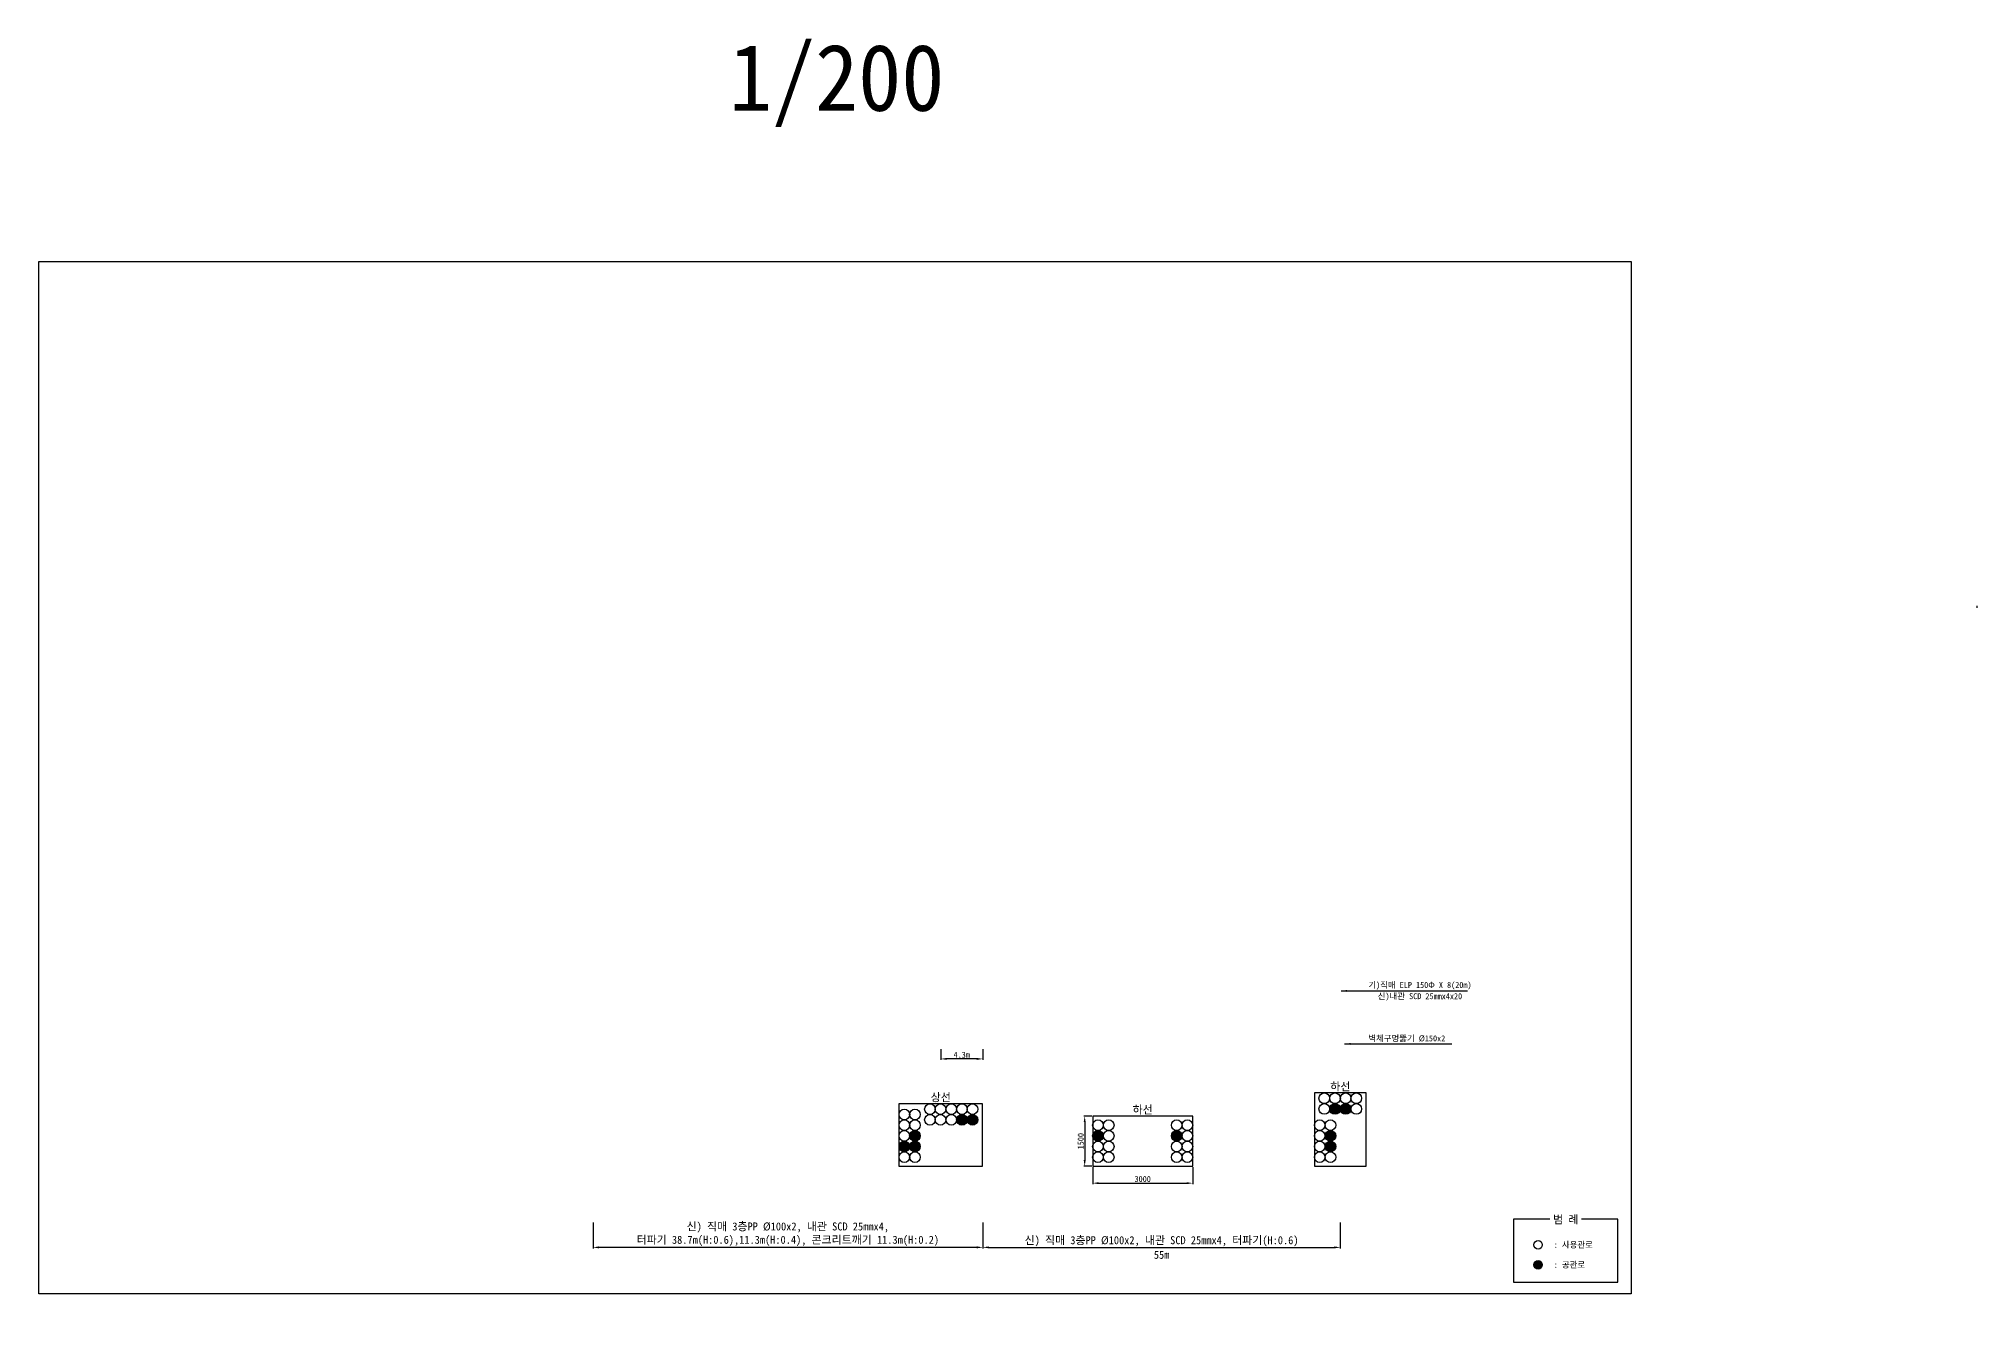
# Model space of a CAD drawing. Extents: x 12844 to 13371, y 104557 to 104695.
# Drawn here: x 12844.1 to 13037.9, y 104564 to 104690.7 of the extents above; entities that cross this region are included whole.
import ezdxf
from ezdxf.enums import TextEntityAlignment as Align

# ---------------------------------------------------------------- set-up
doc = ezdxf.new("R2010")
doc.units = 0
doc.header["$MEASUREMENT"] = 0
doc.layers.get('DEFPOINTS').update_dxf_attribs({"linetype": 'CONTINUOUS'})
doc.layers.add('TX-PAPR', color=2, linetype='CONTINUOUS', plot=False)
for name, color, linetype in [('TZ-BASE', 253, 'CONTINUOUS'), ('TZ-DIMS', 1, 'CONTINUOUS'), ('TZ-LEAL', 1, 'CONTINUOUS'), ('TZ-LEAT', 3, 'CONTINUOUS'), ('TZ-LINE', 7, 'CONTINUOUS'), ('TZ-TEX2', 3, 'CONTINUOUS'), ('TZ-TEXT', 6, 'CONTINUOUS')]:
    doc.layers.add(name, color=color, linetype=linetype)
doc.styles.get("Standard").update_dxf_attribs({"font": 'GulimChe.ttf'})
doc.dimstyles.new('D200', dxfattribs={"dimscale": 0.2, "dimtxt": 3, "dimasz": 3, "dimexe": 0.5, "dimexo": 0.5, "dimgap": 0.5, "dimtad": 1, "dimdec": 0, "dimzin": 1, "dimdsep": 46, "dimlunit": 6, "dimtxsty": 'Standard', "dimcen": 1, "dimclrd": 1, "dimclre": 1, "dimclrt": 3, "dimadec": 0, "dimazin": 0, "dimtfac": 1, "dimtdec": 0, "dimtix": 1, "dimtmove": 2, "dimatfit": 3, "dimfxl": 0, "dimtvp": 2, "dimlwd": -1, "dimlwe": -1, "dimarcsym": 0})

# ---------------------------------------------------------------- blocks, each defined once
blk = doc.blocks.new('*D4')
at = {"layer": 'DEFPOINTS', "color": 0, "ltscale": 2}
for p in [(12949.43, 104583.03), (12948.63, 104578.03), (12949.43, 104578.03)]:
    blk.add_point(p, dxfattribs=at)
at = {"layer": 'TZ-DIMS', "color": 1, "ltscale": 2}
for p, q in [((12949.33, 104583.03), (12948.53, 104583.03)), ((12948.63, 104582.43), (12948.63, 104578.63)), ((12949.33, 104578.03), (12948.53, 104578.03))]:
    blk.add_line(p, q, dxfattribs=at)
for points in [[(12948.53, 104582.43), (12948.73, 104582.43), (12948.63, 104583.03)], [(12948.53, 104578.63), (12948.73, 104578.63), (12948.63, 104578.03)]]:
    blk.add_solid(points, dxfattribs=at)
at = {"layer": 'TZ-DIMS', "color": 3, "ltscale": 2, "insert": (12948.23, 104580.53), "char_height": 0.6, "attachment_point": 5, "rotation": 90}
blk.add_mtext('1500', dxfattribs=at)
blk = doc.blocks.new('*D5')
at = {"layer": 'DEFPOINTS', "color": 0, "ltscale": 2}
for p in [(12949.43, 104578.03), (12959.43, 104578.03), (12959.43, 104576.33)]:
    blk.add_point(p, dxfattribs=at)
at = {"layer": 'TZ-DIMS', "color": 1, "ltscale": 2}
for p, q in [((12949.43, 104577.93), (12949.43, 104576.23)), ((12959.43, 104577.93), (12959.43, 104576.23)), ((12950.03, 104576.33), (12958.83, 104576.33))]:
    blk.add_line(p, q, dxfattribs=at)
for points in [[(12950.03, 104576.43), (12950.03, 104576.23), (12949.43, 104576.33)], [(12958.83, 104576.43), (12958.83, 104576.23), (12959.43, 104576.33)]]:
    blk.add_solid(points, dxfattribs=at)
at = {"layer": 'TZ-DIMS', "color": 3, "ltscale": 2, "insert": (12954.43, 104576.74), "char_height": 0.6, "attachment_point": 5}
blk.add_mtext('3000', dxfattribs=at)
blk = doc.blocks.new('*D6')
at = {"layer": 'DEFPOINTS', "color": 0, "ltscale": 2}
for p in [(12934.24, 104589.82), (12934.24, 104588.75), (12938.44, 104589.82)]:
    blk.add_point(p, dxfattribs=at)
at = {"layer": 'TZ-DIMS', "color": 1, "ltscale": 2}
for p, q in [((12934.24, 104589.72), (12934.24, 104588.65)), ((12937.84, 104588.75), (12934.84, 104588.75)), ((12938.44, 104589.72), (12938.44, 104588.65))]:
    blk.add_line(p, q, dxfattribs=at)
for points in [[(12934.84, 104588.85), (12934.84, 104588.65), (12934.24, 104588.75)], [(12937.84, 104588.85), (12937.84, 104588.65), (12938.44, 104588.75)]]:
    blk.add_solid(points, dxfattribs=at)
at = {"layer": 'TZ-DIMS', "color": 3, "ltscale": 2, "insert": (12936.34, 104589.16), "char_height": 0.6, "width": 0.3945, "attachment_point": 5}
blk.add_mtext('4.3m', dxfattribs=at)
blk = doc.blocks.new('*D7')
at = {"layer": 'DEFPOINTS', "color": 0, "ltscale": 2}
for p in [(12938.44, 104572.5), (12974.19, 104572.5), (12974.19, 104569.91)]:
    blk.add_point(p, dxfattribs=at)
at = {"layer": 'TZ-TEXT', "color": 1, "ltscale": 2}
for p, q in [((12938.44, 104572.4), (12938.44, 104569.81)), ((12974.19, 104572.4), (12974.19, 104569.81)), ((12939.04, 104569.91), (12973.59, 104569.91))]:
    blk.add_line(p, q, dxfattribs=at)
for points in [[(12939.04, 104570.01), (12939.04, 104569.81), (12938.44, 104569.91)], [(12973.59, 104570.01), (12973.59, 104569.81), (12974.19, 104569.91)]]:
    blk.add_solid(points, dxfattribs=at)
at = {"layer": 'TZ-TEXT', "color": 3, "ltscale": 2, "insert": (12956.32, 104570.52), "char_height": 0.8, "attachment_point": 5}
blk.add_mtext('{\\C6;신) 직매 3층PP Ø100x2, 내관 SCD 25mmx4, 터파기(H:0.6)}', dxfattribs=at)
blk = doc.blocks.new('*D8')
at = {"layer": 'DEFPOINTS', "color": 0, "ltscale": 2}
for p in [(12899.47, 104572.5), (12938.44, 104572.5), (12899.47, 104569.91)]:
    blk.add_point(p, dxfattribs=at)
at = {"layer": 'TZ-TEXT', "color": 1, "ltscale": 2}
for p, q in [((12899.47, 104572.4), (12899.47, 104569.81)), ((12938.44, 104572.4), (12938.44, 104569.81)), ((12937.84, 104569.91), (12900.07, 104569.91))]:
    blk.add_line(p, q, dxfattribs=at)
for points in [[(12900.07, 104570.01), (12900.07, 104569.81), (12899.47, 104569.91)], [(12937.84, 104570.01), (12937.84, 104569.81), (12938.44, 104569.91)]]:
    blk.add_solid(points, dxfattribs=at)
at = {"layer": 'TZ-TEXT', "color": 3, "ltscale": 2, "insert": (12918.95, 104571.23), "char_height": 0.8, "attachment_point": 5}
blk.add_mtext('{\\C6;신) 직매 3층PP Ø100x2, 내관 SCD 25mmx4,\\P터파기 38.7m(H:0.6),11.3m(H:0.4), 콘크리트깨기 11.3m(H:0.2)}', dxfattribs=at)

msp = doc.modelspace()

# ---------------------------------------------------------------- hatches: boundary and pattern name
at = {"layer": 'TZ-LINE', "ltscale": 2}
h = msp.add_hatch(color=256, dxfattribs=at)
h.dxf.hatch_style = 1
h.paths.add_polyline_path([(12973.12, 104583.75, 1), (12974.19, 104583.75, 1)])
h = msp.add_hatch(color=256, dxfattribs=at)
h.dxf.hatch_style = 1
h.paths.add_polyline_path([(12974.19, 104583.75, 1), (12975.26, 104583.75, 1)])
h = msp.add_hatch(color=256, dxfattribs=at)
h.dxf.hatch_style = 1
h.paths.add_polyline_path([(12935.82, 104582.66, 1), (12936.89, 104582.66, 1)])
h = msp.add_hatch(color=256, dxfattribs=at)
h.dxf.hatch_style = 1
h.paths.add_polyline_path([(12936.89, 104582.66, 1), (12937.96, 104582.66, 1)])
h = msp.add_hatch(color=256, dxfattribs=at)
h.dxf.hatch_style = 1
h.paths.add_polyline_path([(12930.06, 104579.99, 1), (12931.13, 104579.99, 1)])
h = msp.add_hatch(color=256, dxfattribs=at)
h.dxf.hatch_style = 1
h.paths.add_polyline_path([(12931.13, 104581.06, 1), (12932.2, 104581.06, 1)])
h = msp.add_hatch(color=256, dxfattribs=at)
h.dxf.hatch_style = 1
h.paths.add_polyline_path([(12931.13, 104579.99, 1), (12932.2, 104579.99, 1)])
h = msp.add_hatch(color=256, dxfattribs=at)
h.dxf.hatch_style = 1
h.paths.add_polyline_path([(12949.43, 104581.06, 1), (12950.5, 104581.06, 1)])
h = msp.add_hatch(color=256, dxfattribs=at)
h.dxf.hatch_style = 1
h.paths.add_polyline_path([(12957.3, 104581.06, 1), (12958.36, 104581.06, 1)])
h = msp.add_hatch(color=256, dxfattribs=at)
h.dxf.hatch_style = 1
h.paths.add_polyline_path([(12972.66, 104581.06, 1), (12973.73, 104581.06, 1)])
h = msp.add_hatch(color=256, dxfattribs=at)
h.dxf.hatch_style = 1
h.paths.add_polyline_path([(12972.66, 104579.99, 1), (12973.73, 104579.99, 1)])
h = msp.add_hatch(color=256, dxfattribs=at)
h.dxf.hatch_style = 1
h.paths.add_polyline_path([(12993.53, 104568.17, 1), (12994.38, 104568.17, 1)])

# ---------------------------------------------------------------- linework, layer by layer
at = {"layer": 'TX-PAPR'}
msp.add_lwpolyline([(12844.06, 104668.47), (13003.26, 104668.47), (13003.26, 104565.27), (12844.06, 104565.27)], close=True, dxfattribs=at)
at = {"layer": 'TZ-BASE'}
msp.add_line((13037.87, 104633.85), (13037.86, 104634.04), dxfattribs=at)
at = {"layer": 'TZ-LINE', "ltscale": 2, "elevation": 0.31}
for points in [[(12930.06, 104578.03), (12938.42, 104578.03), (12938.42, 104584.26), (12930.06, 104584.26)], [(12971.6, 104578.03), (12976.78, 104578.03), (12976.78, 104585.35), (12971.6, 104585.35)], [(12949.43, 104578.03), (12959.43, 104578.03), (12959.43, 104583.03), (12949.43, 104583.03)]]:
    msp.add_lwpolyline(points, close=True, dxfattribs=at)
msp.add_lwpolyline([(12995.14, 104572.72), (12991.52, 104572.72), (12991.52, 104566.44), (13001.93, 104566.44), (13001.93, 104572.72), (12998.31, 104572.72)], dxfattribs=at)
at = {"layer": 'TZ-LINE', "ltscale": 2}
for centre, radius in [((12933.16, 104583.73, 0.31), 0.533), ((12934.22, 104583.73, 0.31), 0.533), ((12935.29, 104583.73, 0.31), 0.533), ((12936.36, 104583.73, 0.31), 0.533), ((12937.42, 104583.73, 0.31), 0.533), ((12972.59, 104584.81, 0.31), 0.533), ((12972.59, 104583.75, 0.31), 0.533), ((12973.66, 104584.81, 0.31), 0.533), ((12973.66, 104583.75, 0.31), 0.533), ((12974.72, 104584.81, 0.31), 0.533), ((12974.72, 104583.75, 0.31), 0.533), ((12975.79, 104584.81, 0.31), 0.533), ((12975.79, 104583.75, 0.31), 0.533), ((12930.6, 104583.19, 0.31), 0.533), ((12930.6, 104582.13, 0.31), 0.533), ((12931.66, 104583.19, 0.31), 0.533), ((12931.66, 104582.13, 0.31), 0.533), ((12933.16, 104582.66, 0.31), 0.533), ((12934.22, 104582.66, 0.31), 0.533), ((12935.29, 104582.66, 0.31), 0.533), ((12936.36, 104582.66, 0.31), 0.533), ((12937.42, 104582.66, 0.31), 0.533), ((12949.96, 104582.13, 0.31), 0.533), ((12951.03, 104582.13, 0.31), 0.533), ((12957.83, 104582.13, 0.31), 0.533), ((12958.9, 104582.13, 0.31), 0.533), ((12972.13, 104582.13, 0.31), 0.533), ((12973.2, 104582.13, 0.31), 0.533), ((12930.6, 104581.06, 0.31), 0.533), ((12930.6, 104579.99, 0.31), 0.533), ((12931.66, 104581.06, 0.31), 0.533), ((12931.66, 104579.99, 0.31), 0.533), ((12949.96, 104581.06, 0.31), 0.533), ((12949.96, 104579.99, 0.31), 0.533), ((12951.03, 104581.06, 0.31), 0.533), ((12951.03, 104579.99, 0.31), 0.533), ((12957.83, 104581.06, 0.31), 0.533), ((12957.83, 104579.99, 0.31), 0.533), ((12958.9, 104581.06, 0.31), 0.533), ((12958.9, 104579.99, 0.31), 0.533), ((12972.13, 104581.06, 0.31), 0.533), ((12972.13, 104579.99, 0.31), 0.533), ((12973.2, 104581.06, 0.31), 0.533), ((12973.2, 104579.99, 0.31), 0.533), ((12930.6, 104578.93, 0.31), 0.533), ((12931.66, 104578.93, 0.31), 0.533), ((12949.96, 104578.93, 0.31), 0.533), ((12951.03, 104578.93, 0.31), 0.533), ((12957.83, 104578.93, 0.31), 0.533), ((12958.9, 104578.93, 0.31), 0.533), ((12972.13, 104578.93, 0.31), 0.533), ((12973.2, 104578.93, 0.31), 0.533), ((12993.96, 104570.17, 0.31), 0.427), ((12993.96, 104568.17, 0.31), 0.427)]:
    msp.add_circle(centre, radius, dxfattribs=at)

# ---------------------------------------------------------------- texts
at = {"layer": 'TZ-LEAT'}
msp.add_text('기)직매 ELP 150Φ X 8(20m)', height=0.6, dxfattribs=at).set_placement((12982.15, 104596.11, 0.31), align=Align.MIDDLE)
at = {"layer": 'TZ-TEX2'}
for s, height, p in [('1/200', 6.667, (12923.83, 104686.32)), ('하선', 0.8, (12974.19, 104586.01, 0.31)), ('상선', 0.8, (12934.24, 104584.93, 0.31)), ('하선', 0.8, (12954.43, 104583.69, 0.31)), ('범 례', 0.8, (12996.73, 104572.72, 0.31))]:
    msp.add_text(s, height=height, dxfattribs=at).set_placement(p, align=Align.MIDDLE)
for s, p in [(': 사용관로', (12995.53, 104570.17, 0.31)), (': 공관로', (12995.53, 104568.17, 0.31))]:
    msp.add_text(s, height=0.6, dxfattribs=at).set_placement(p, align=Align.MIDDLE_LEFT)
at = {"layer": 'TZ-TEXT'}
msp.add_text('신)내관 SCD 25mmx4x20', height=0.6, rotation=359.9482, dxfattribs=at).set_placement((12982.15, 104594.99, 0.31), align=Align.MIDDLE)
msp.add_text('벽체구멍뚫기 Ø150x2', height=0.6, rotation=359.9482, dxfattribs=at).set_placement((12976.99, 104590.81, 0.31), align=Align.MIDDLE_LEFT)
at = {"layer": 'TZ-TEXT', "ltscale": 2, "insert": (12956.32, 104569.16, 0.31), "char_height": 0.8, "attachment_point": 5}
msp.add_mtext('55m', dxfattribs=at)

# ---------------------------------------------------------------- dimensions: what is measured, and where the dimension line sits
at = {"layer": 'TZ-DIMS', "ltscale": 2}
for base, p1, p2, text, picture, middle in [((12934.24, 104588.75, 0.31), (12938.44, 104589.82, 0.31), (12934.24, 104589.82, 0.31), '<>.3m', '*D6', (12936.34, 104589.16, 0.31)), ((12959.43, 104576.33, 0.31), (12949.43, 104578.03, 0.31), (12959.43, 104578.03, 0.31), '3000', '*D5', (12954.43, 104576.74, 0.31))]:
    dim = msp.add_linear_dim(base=base, p1=p1, p2=p2, text=text, dimstyle='D200', dxfattribs=at)
    dim.commit()
    dim.dimension.update_dxf_attribs({"geometry": picture, "text_midpoint": middle})
dim = msp.add_linear_dim(base=(12948.63, 104578.03, 0.46), p1=(12949.43, 104583.03, 0.46), p2=(12949.43, 104578.03, 0.46), angle=90, text='1500', dimstyle='D200', dxfattribs=at)
dim.commit()
dim.dimension.update_dxf_attribs({"geometry": '*D4', "text_midpoint": (12948.23, 104580.53, 0.46)})
at = {"layer": 'TZ-TEXT', "ltscale": 2}
for base, p2, text, picture, middle in [((12899.47, 104569.91, 0.31), (12899.47, 104572.5, 0.31), '{\\C6;신) 직매 3층PP Ø100x2, 내관 SCD 25mmx4,\\P터파기 38.7m(H:0.6),11.3m(H:0.4), 콘크리트깨기 11.3m(H:0.2)}', '*D8', (12918.95, 104571.23, 0.31)), ((12974.19, 104569.91, 0.31), (12974.19, 104572.5, 0.31), '{\\C6;신) 직매 3층PP Ø100x2, 내관 SCD 25mmx4, 터파기(H:0.6)}', '*D7', (12956.32, 104570.52, 0.31))]:
    dim = msp.add_linear_dim(base=base, p1=(12938.44, 104572.5, 0.31), p2=p2, text=text, dimstyle='D200', override={"dimtxt": 4}, dxfattribs=at)
    dim.commit()
    dim.dimension.update_dxf_attribs({"geometry": picture, "text_midpoint": middle})

# ---------------------------------------------------------------- leaders
at = {"layer": 'TZ-LEAL'}
for points in [[(12974.27, 104595.55, 0.31), (12986.91, 104595.55)], [(12974.62, 104590.25, 0.31), (12985.33, 104590.25, 0)]]:
    msp.add_leader(points, dimstyle='D200', dxfattribs=at)

doc.saveas('drawing.dxf')
